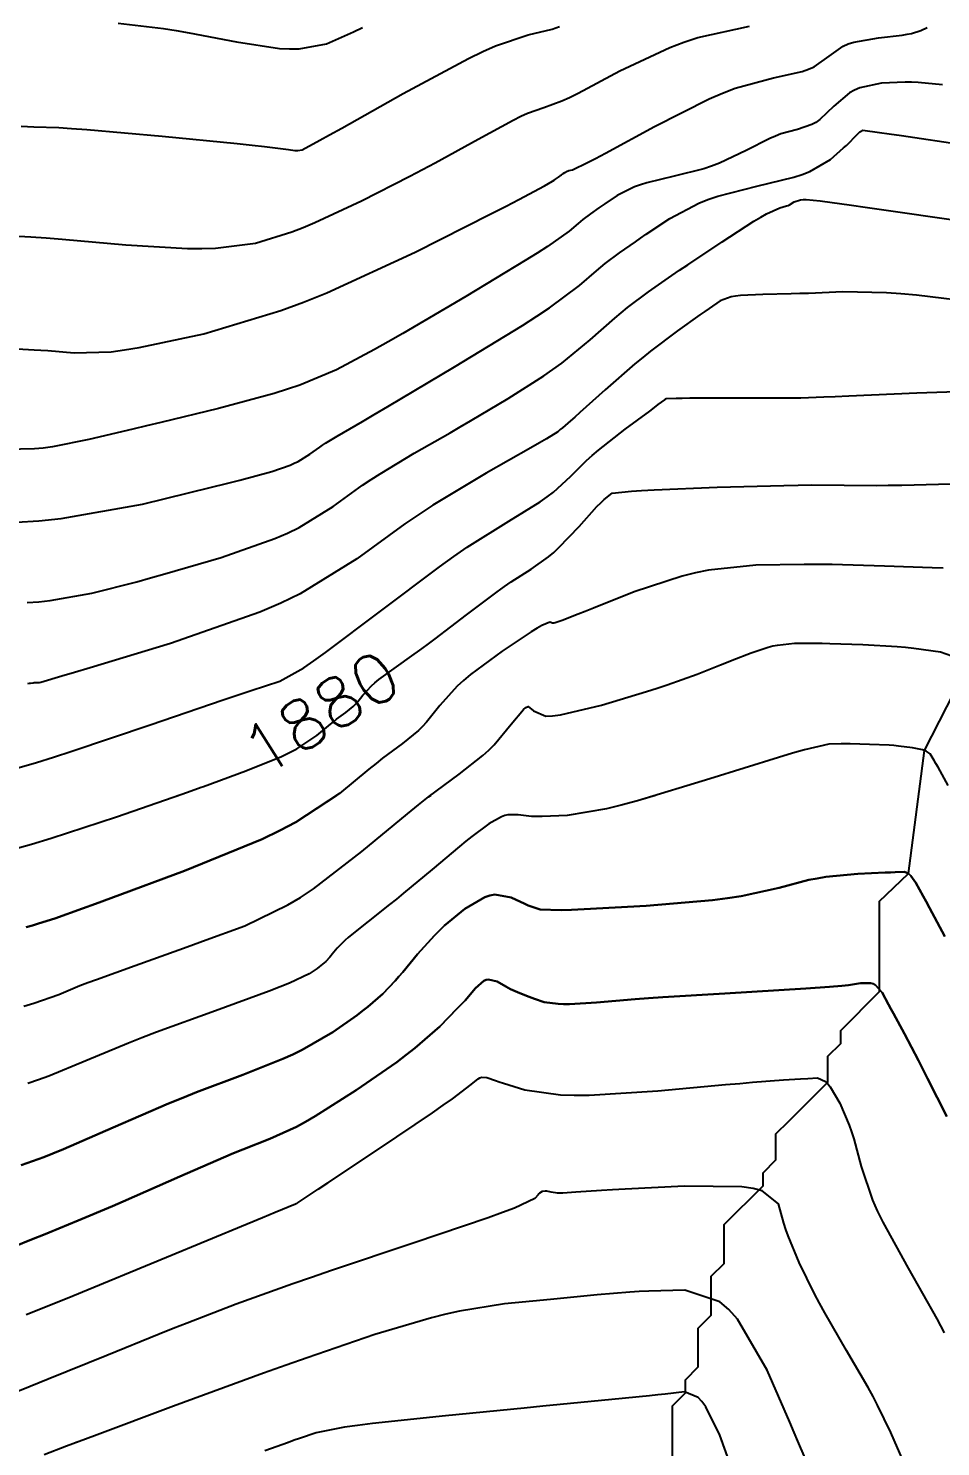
# Model space of a CAD drawing. Header units: metres. Extents: x 837475 to 838479, y 1189012 to 1191015.
# Drawn here: x 838099.2 to 838169.6, y 1189221.3 to 1189330.8 of the extents above; entities that cross this region are included whole.
import ezdxf

# ---------------------------------------------------------------- set-up
doc = ezdxf.new("R2010")
doc.units = ezdxf.units.M
doc.header["$LTSCALE"] = 0.3
for name, color, linetype in [('COTAS 10', 1, 'Continuous'), ('COTAS INT', 252, 'Continuous'), ('DRENAJE', 5, 'Continuous')]:
    doc.layers.add(name, color=color, linetype=linetype)
doc.styles.get("Standard").update_dxf_attribs({"font": 'simplex.shx'})

msp = doc.modelspace()

# ---------------------------------------------------------------- linework, layer by layer
at = {"layer": 'COTAS 10'}
for points in [[(838169.786, 1189326.474), (838167.906, 1189326.667), (838167.392, 1189326.69), (838166.88, 1189326.7), (838165.058, 1189326.623), (838163.395, 1189326.248), (838162.985, 1189326.069), (838162.597, 1189325.859), (838161.377, 1189324.827), (838160.293, 1189323.796), (838159.991, 1189323.586), (838159.688, 1189323.407), (838158.587, 1189323.033), (838157.306, 1189322.686), (838156.889, 1189322.524), (838156.445, 1189322.334), (838154.619, 1189321.413), (838152.547, 1189320.435), (838151.949, 1189320.209), (838151.339, 1189320.003), (838149.05, 1189319.423), (838146.943, 1189318.921), (838146.449, 1189318.764), (838145.993, 1189318.599), (838144.67, 1189317.938), (838143.699, 1189317.287), (838143.466, 1189317.129), (838143.249, 1189316.98), (838142.591, 1189316.521), (838141.999, 1189316.072), (838141.822, 1189315.929), (838141.641, 1189315.778), (838140.94, 1189315.166), (838139.271, 1189313.99), (838138.48, 1189313.484), (838137.545, 1189312.9), (838132.979, 1189310.137), (838128.1, 1189307.275), (838126.968, 1189306.628), (838125.931, 1189306.044), (838122.979, 1189304.459), (838120.163, 1189303.288), (838119.213, 1189302.965), (838118.189, 1189302.642), (838113.875, 1189301.48), (838109.423, 1189300.406), (838108.312, 1189300.139), (838107.255, 1189299.885), (838103.875, 1189299.076), (838101.054, 1189298.52), (838100.349, 1189298.426), (838099.676, 1189298.357), (838097.52, 1189298.322)], [(838112.713, 1189272.282), (838115.995, 1189273.477), (838118.743, 1189274.604), (838119.367, 1189274.904), (838119.931, 1189275.197), (838121.473, 1189276.212), (838122.516, 1189277.08), (838122.767, 1189277.282), (838123, 1189277.466), (838123.703, 1189277.989), (838124.267, 1189278.446), (838124.413, 1189278.588), (838124.554, 1189278.737), (838125.027, 1189279.331), (838125.697, 1189280.056), (838125.962, 1189280.288), (838126.262, 1189280.534), (838127.632, 1189281.532), (838128.813, 1189282.369), (838129.43, 1189282.807), (838129.999, 1189283.226), (838130.6, 1189283.675), (838133.027, 1189285.534), (838135.393, 1189287.324), (838135.954, 1189287.728), (838136.475, 1189288.092), (838138.019, 1189289.077), (838139.365, 1189290.024), (838139.761, 1189290.364), (838140.167, 1189290.739), (838141.718, 1189292.373), (838143.094, 1189293.896), (838143.39, 1189294.2), (838143.648, 1189294.453), (838144.275, 1189294.94), (838145.752, 1189295.103), (838146.548, 1189295.152), (838147.511, 1189295.202), (838152.383, 1189295.394), (838157.517, 1189295.541), (838158.644, 1189295.563), (838159.644, 1189295.577), (838162.194, 1189295.558), (838164.643, 1189295.534), (838165.58, 1189295.545), (838166.628, 1189295.564), (838171.349, 1189295.695)], [(838097.872, 1189267.374), (838099.441, 1189267.834), (838100.957, 1189268.291), (838105.995, 1189269.924), (838110.385, 1189271.453), (838111.493, 1189271.845), (838112.554, 1189272.224), (838112.713, 1189272.282), (838115.995, 1189273.477), (838118.743, 1189274.604), (838119.367, 1189274.904), (838119.931, 1189275.197), (838121.473, 1189276.212), (838122.516, 1189277.08), (838122.767, 1189277.282), (838123, 1189277.466), (838123.703, 1189277.989), (838124.267, 1189278.446), (838124.413, 1189278.588), (838124.554, 1189278.737), (838125.027, 1189279.331), (838125.697, 1189280.056), (838125.962, 1189280.288), (838126.262, 1189280.534), (838127.632, 1189281.532), (838128.813, 1189282.369)], [(838097.872, 1189267.374), (838099.441, 1189267.834), (838100.957, 1189268.291), (838105.995, 1189269.924), (838110.385, 1189271.453), (838110.76806, 1189271.58852)], [(838170.097, 1189246.78), (838168.622, 1189249.72), (838168.258, 1189250.433), (838167.913, 1189251.103), (838166.828, 1189253.16), (838165.981, 1189254.73), (838165.785, 1189255.093), (838165.607, 1189255.426), (838165.104, 1189256.368), (838164.61, 1189256.93), (838164.437, 1189257.022), (838164.249, 1189257.086), (838163.436, 1189257.089), (838162.512, 1189256.936), (838162.253, 1189256.902), (838161.993, 1189256.871), (838161.04, 1189256.789), (838159.217, 1189256.678), (838152.966, 1189256.296), (838148.185, 1189255.99), (838147.066, 1189255.913), (838146.037, 1189255.839), (838143.06, 1189255.598), (838140.984, 1189255.468), (838140.522, 1189255.464), (838140.11, 1189255.474), (838139.029, 1189255.623), (838138.277, 1189255.873), (838138.071, 1189255.947), (838137.867, 1189256.022), (838137.139, 1189256.309), (838136.432, 1189256.628), (838136.241, 1189256.724), (838136.052, 1189256.823), (838135.387, 1189257.207), (838134.736, 1189257.375), (838134.557, 1189257.338), (838134.377, 1189257.265), (838133.73, 1189256.698), (838132.912, 1189255.755), (838132.625, 1189255.445), (838132.311, 1189255.113), (838130.958, 1189253.737), (838129.041, 1189252.06), (838128.371, 1189251.538), (838127.641, 1189250.991), (838124.505, 1189248.808), (838121.339, 1189246.804), (838120.59, 1189246.371), (838119.897, 1189245.99), (838117.855, 1189245.051), (838115.765, 1189244.243), (838115.042, 1189243.944), (838114.255, 1189243.613), (838110.892, 1189242.145), (838107.393, 1189240.601), (838106.52, 1189240.221), (838105.689, 1189239.862), (838103.038, 1189238.739), (838100.808, 1189237.822), (838100.243, 1189237.593), (838099.701, 1189237.374), (838097.935, 1189236.674)], [(838097.935, 1189236.674), (838099.701, 1189237.374), (838100.243, 1189237.593), (838100.808, 1189237.822), (838103.038, 1189238.739), (838105.689, 1189239.862), (838106.52, 1189240.221), (838107.393, 1189240.601), (838110.892, 1189242.145), (838114.255, 1189243.613), (838115.042, 1189243.944), (838115.765, 1189244.243), (838117.855, 1189245.051), (838119.897, 1189245.99), (838120.59, 1189246.371), (838121.339, 1189246.804), (838124.505, 1189248.808), (838127.641, 1189250.991), (838128.371, 1189251.538), (838129.041, 1189252.06), (838130.958, 1189253.737), (838132.311, 1189255.113), (838132.625, 1189255.445), (838132.912, 1189255.755), (838133.73, 1189256.698), (838134.377, 1189257.265), (838134.557, 1189257.338), (838134.736, 1189257.375), (838135.387, 1189257.207), (838136.052, 1189256.823), (838136.241, 1189256.724), (838136.432, 1189256.628), (838137.139, 1189256.309), (838137.867, 1189256.022), (838138.071, 1189255.947), (838138.277, 1189255.873), (838139.029, 1189255.623), (838140.11, 1189255.474), (838140.522, 1189255.464), (838140.984, 1189255.468), (838143.06, 1189255.598), (838146.037, 1189255.839), (838147.066, 1189255.913), (838148.185, 1189255.99), (838152.966, 1189256.296), (838159.217, 1189256.678), (838161.04, 1189256.789), (838161.993, 1189256.871), (838162.253, 1189256.902), (838162.512, 1189256.936), (838163.436, 1189257.089), (838164.249, 1189257.086), (838164.437, 1189257.022), (838164.61, 1189256.93), (838165.104, 1189256.368), (838165.607, 1189255.426), (838165.785, 1189255.093), (838165.981, 1189254.73), (838166.828, 1189253.16), (838167.913, 1189251.103), (838168.258, 1189250.433), (838168.622, 1189249.72), (838170.097, 1189246.78)]]:
    msp.add_lwpolyline(points, dxfattribs=at)
at = {"layer": 'COTAS INT'}
for points in [[(838106.128, 1189331.241), (838109.625, 1189330.823), (838110.611, 1189330.675), (838111.606, 1189330.512), (838115.263, 1189329.807), (838118.589, 1189329.299), (838119.374, 1189329.26), (838120.099, 1189329.265), (838122.231, 1189329.653), (838124.307, 1189330.575), (838124.998, 1189330.917)], [(838095.58, 1189314.936), (838099.396, 1189314.744), (838100.578, 1189314.662), (838101.815, 1189314.569), (838106.733, 1189314.129), (838111.475, 1189313.833), (838112.6, 1189313.829), (838113.643, 1189313.86), (838116.733, 1189314.256), (838119.546, 1189315.133), (838120.414, 1189315.467), (838121.322, 1189315.841), (838124.925, 1189317.523), (838128.65, 1189319.435), (838129.636, 1189319.954), (838130.6, 1189320.47), (838133.917, 1189322.295), (838136.634, 1189323.763), (838137.22, 1189324.053), (838137.734, 1189324.292), (838138.993, 1189324.734), (838140.374, 1189325.237), (838140.966, 1189325.514), (838141.648, 1189325.852), (838144.87, 1189327.569), (838148.724, 1189329.38), (838149.805, 1189329.776), (838150.892, 1189330.127), (838154.87, 1189331.015)], [(838097.896, 1189306.108), (838099.643, 1189306.023), (838100.161, 1189305.989), (838100.695, 1189305.95), (838102.749, 1189305.769), (838105.592, 1189305.867), (838106.624, 1189306.004), (838107.761, 1189306.188), (838112.749, 1189307.251), (838118.705, 1189309.053), (838120.452, 1189309.704), (838122.241, 1189310.421), (838129.058, 1189313.559), (838134.907, 1189316.515), (838136.087, 1189317.117), (838137.075, 1189317.625), (838139.058, 1189318.676), (838139.671, 1189319.047), (838139.796, 1189319.126), (838139.902, 1189319.194), (838140.126, 1189319.351), (838140.22, 1189319.433), (838140.245, 1189319.454), (838140.268, 1189319.473), (838140.348, 1189319.533), (838140.436, 1189319.595), (838140.465, 1189319.615), (838140.496, 1189319.636), (838140.627, 1189319.723), (838140.804, 1189319.812), (838140.865, 1189319.834), (838140.932, 1189319.855), (838141.215, 1189319.923), (838142.377, 1189320.473), (838142.998, 1189320.798), (838143.748, 1189321.199), (838147.538, 1189323.271), (838151.768, 1189325.406), (838152.795, 1189325.845), (838153.761, 1189326.219), (838156.729, 1189327.024), (838158.946, 1189327.509), (838159.439, 1189327.681), (838159.878, 1189327.869), (838161.026, 1189328.688), (838162.1, 1189329.472), (838162.493, 1189329.638), (838162.927, 1189329.783), (838164.84, 1189330.124), (838166.669, 1189330.329), (838167.05, 1189330.388), (838167.377, 1189330.448), (838168.105, 1189330.674), (838168.593, 1189330.907)], [(838098.655, 1189323.286), (838099.625, 1189323.236), (838101.559, 1189323.183), (838102.537, 1189323.116), (838103.707, 1189323.025), (838109.527, 1189322.506), (838115.324, 1189321.944), (838116.479, 1189321.826), (838117.438, 1189321.725), (838119.277, 1189321.496), (838119.785, 1189321.418), (838119.904, 1189321.413), (838120.015, 1189321.413), (838120.34, 1189321.472), (838121.698, 1189322.201), (838122.46, 1189322.624), (838123.39, 1189323.142), (838128.141, 1189325.814), (838133.176, 1189328.513), (838134.285, 1189329.049), (838135.271, 1189329.494), (838137.8, 1189330.336), (838139.647, 1189330.789), (838140.203, 1189330.987)], [(838098.273, 1189292.686), (838100.006, 1189292.805), (838101.739, 1189292.981), (838108.004, 1189294.099), (838113.351, 1189295.394), (838114.506, 1189295.682), (838115.519, 1189295.939), (838118.004, 1189296.612), (838119.403, 1189297.104), (838119.733, 1189297.246), (838120.037, 1189297.391), (838120.926, 1189297.938), (838121.691, 1189298.496), (838121.917, 1189298.647), (838122.148, 1189298.797), (838123.034, 1189299.33), (838124.988, 1189300.472), (838125.893, 1189301.007), (838126.955, 1189301.637), (838132.107, 1189304.699), (838137.347, 1189307.901), (838138.465, 1189308.618), (838139.439, 1189309.263), (838141.753, 1189310.98), (838143.061, 1189312.122), (838143.4, 1189312.404), (838143.729, 1189312.67), (838144.834, 1189313.509), (838146.061, 1189314.365), (838146.467, 1189314.643), (838146.902, 1189314.939), (838148.713, 1189316.152), (838150.959, 1189317.343), (838151.669, 1189317.624), (838152.417, 1189317.883), (838155.433, 1189318.646), (838158.291, 1189319.345), (838158.938, 1189319.565), (838159.523, 1189319.796), (838161.117, 1189320.727), (838162.134, 1189321.608), (838162.356, 1189321.808), (838162.552, 1189321.988), (838163.043, 1189322.483), (838163.328, 1189322.784), (838163.394, 1189322.842), (838163.454, 1189322.89), (838163.625, 1189322.972), (838164.903, 1189322.809), (838165.662, 1189322.701), (838166.597, 1189322.567), (838171.434, 1189321.857)], [(838099.118, 1189286.483), (838100.003, 1189286.543), (838100.889, 1189286.633), (838104.09, 1189287.205), (838107.572, 1189288.093), (838108.635, 1189288.384), (838109.741, 1189288.693), (838114.09, 1189289.97), (838118.233, 1189291.425), (838119.208, 1189291.846), (838120.109, 1189292.276), (838122.743, 1189293.896), (838125.007, 1189295.546), (838125.674, 1189295.994), (838126.36, 1189296.439), (838128.983, 1189298.016), (838131.762, 1189299.609), (838132.545, 1189300.064), (838133.335, 1189300.525), (838136.24, 1189302.239), (838139.002, 1189304.004), (838139.702, 1189304.497), (838140.374, 1189304.992), (838142.567, 1189306.794), (838144.481, 1189308.466), (838144.978, 1189308.879), (838145.459, 1189309.269), (838147.077, 1189310.497), (838148.874, 1189311.751), (838149.469, 1189312.157), (838150.105, 1189312.59), (838152.756, 1189314.366), (838155.22, 1189315.952), (838155.739, 1189316.263), (838156.187, 1189316.52), (838157.216, 1189316.988), (838157.729, 1189317.124), (838157.852, 1189317.171), (838157.967, 1189317.223), (838158.315, 1189317.445), (838158.802, 1189317.609), (838159.006, 1189317.625), (838159.239, 1189317.627), (838160.329, 1189317.529), (838162.744, 1189317.184), (838163.812, 1189317.03), (838165.054, 1189316.852), (838170.984, 1189315.999)], [(838172.837, 1189309.607), (838167.776, 1189310.232), (838166.569, 1189310.34), (838165.445, 1189310.421), (838162.09, 1189310.479), (838159.435, 1189310.375), (838158.754, 1189310.354), (838158.096, 1189310.335), (838155.915, 1189310.295), (838154.173, 1189310.206), (838153.792, 1189310.157), (838153.455, 1189310.097), (838152.602, 1189309.791), (838151.755, 1189309.208), (838151.42, 1189308.974), (838151.043, 1189308.708), (838149.32, 1189307.485), (838147.242, 1189305.915), (838146.641, 1189305.431), (838146.028, 1189304.925), (838143.722, 1189302.917), (838141.77, 1189301.161), (838141.381, 1189300.813), (838141.058, 1189300.526), (838140.437, 1189299.989), (838140.266, 1189299.855), (838140.226, 1189299.822), (838140.19, 1189299.79), (838140.088, 1189299.687), (838139.19, 1189299.141), (838138.652, 1189298.828), (838137.99, 1189298.447), (838134.552, 1189296.487), (838130.431, 1189294.001), (838129.338, 1189293.288), (838128.264, 1189292.563), (838124.56, 1189289.854), (838120.182, 1189287.161), (838118.684, 1189286.447), (838117.063, 1189285.746), (838110.176, 1189283.328), (838103.962, 1189281.447), (838102.764, 1189281.086), (838101.793, 1189280.793), (838100.176, 1189280.31), (838100.038, 1189280.286), (838100, 1189280.282), (838099.962, 1189280.279), (838099.824, 1189280.28), (838099.702, 1189280.285), (838099.674, 1189280.284), (838099.648, 1189280.283), (838099.574, 1189280.271), (838099.372, 1189280.238), (838099.264, 1189280.224), (838099.135, 1189280.206)], [(838095.979, 1189273.013), (838099.831, 1189274.132), (838101.146, 1189274.546), (838102.568, 1189275.004), (838108.604, 1189277.034), (838114.236, 1189278.967), (838115.405, 1189279.364), (838116.405, 1189279.702), (838118.604, 1189280.423), (838120.461, 1189281.451), (838121.245, 1189281.982), (838122.146, 1189282.619), (838126.376, 1189285.812), (838130.934, 1189289.246), (838132.042, 1189290.037), (838133.083, 1189290.758), (838136.286, 1189292.782), (838138.702, 1189294.263), (838139.246, 1189294.642), (838139.737, 1189295.007), (838141.062, 1189296.213), (838142.302, 1189297.454), (838142.74, 1189297.841), (838143.218, 1189298.247), (838145.287, 1189299.871), (838147.174, 1189301.284), (838147.538, 1189301.557), (838147.833, 1189301.779), (838148.328, 1189302.155), (838148.375, 1189302.196), (838148.388, 1189302.207), (838148.402, 1189302.217), (838148.451, 1189302.254), (838149.219, 1189302.283), (838149.686, 1189302.288), (838150.263, 1189302.293), (838153.266, 1189302.302), (838156.385, 1189302.305), (838157.036, 1189302.306), (838157.594, 1189302.307), (838158.841, 1189302.312), (838160.605, 1189302.372), (838161.489, 1189302.408), (838162.544, 1189302.452), (838167.785, 1189302.68), (838173.214, 1189302.861)], [(838169.832, 1189289.152), (838168.971, 1189289.171), (838165.284, 1189289.301), (838161.245, 1189289.418), (838160.162, 1189289.43), (838159.094, 1189289.433), (838155.364, 1189289.369), (838151.714, 1189288.978), (838150.697, 1189288.775), (838149.676, 1189288.531), (838145.966, 1189287.308), (838142.843, 1189286.06), (838142.193, 1189285.801), (838141.637, 1189285.579), (838140.403, 1189285.09), (838139.877, 1189284.921), (838139.768, 1189284.902), (838139.674, 1189284.894), (838139.464, 1189284.966), (838138.831, 1189284.715), (838138.471, 1189284.504), (838138.03, 1189284.232), (838135.77, 1189282.737), (838133.341, 1189280.94), (838132.794, 1189280.477), (838132.302, 1189280.03), (838130.977, 1189278.539), (838129.944, 1189277.243), (838129.635, 1189276.918), (838129.317, 1189276.608), (838128.085, 1189275.61), (838126.55, 1189274.466), (838126.041, 1189274.064), (838125.494, 1189273.625), (838123.216, 1189271.73), (838119.85, 1189269.514), (838118.618, 1189268.872), (838117.256, 1189268.219), (838111.256, 1189265.757), (838105.556, 1189263.647), (838104.384, 1189263.215), (838103.388, 1189262.849), (838101.256, 1189262.079), (838099.984, 1189261.68), (838099.53, 1189261.548), (838099.032, 1189261.408)], [(838098.842, 1189255.307), (838099.625, 1189255.543), (838101.546, 1189256.22), (838103.187, 1189256.891), (838103.795, 1189257.123), (838104.468, 1189257.375), (838107.449, 1189258.454), (838110.822, 1189259.661), (838111.742, 1189259.994), (838112.655, 1189260.326), (838115.904, 1189261.52), (838119.244, 1189263.123), (838120.216, 1189263.712), (838121.207, 1189264.365), (838124.958, 1189267.248), (838128.472, 1189270.17), (838129.315, 1189270.847), (838130.101, 1189271.467), (838132.467, 1189273.231), (838134.295, 1189274.667), (838134.741, 1189275.081), (838135.161, 1189275.501), (838136.462, 1189277.08), (838137.417, 1189278.23), (838137.619, 1189278.38), (838137.794, 1189278.458), (838138.202, 1189278.133), (838139.145, 1189277.711), (838139.658, 1189277.727), (838140.28, 1189277.802), (838143.437, 1189278.555), (838146.925, 1189279.613), (838147.756, 1189279.88), (838148.529, 1189280.135), (838150.834, 1189280.964), (838152.642, 1189281.676), (838153.102, 1189281.857), (838153.543, 1189282.032), (838154.991, 1189282.608), (838156.315, 1189283.045), (838156.68, 1189283.132), (838157.043, 1189283.204), (838158.345, 1189283.344), (838159.942, 1189283.355), (838160.491, 1189283.347), (838161.086, 1189283.334), (838163.618, 1189283.246), (838166.263, 1189283.087), (838166.929, 1189283.029), (838167.566, 1189282.965), (838169.625, 1189282.685), (838171.379, 1189282.074)], [(838170.222, 1189272.36), (838169.432, 1189273.758), (838169.268, 1189274.043), (838169.128, 1189274.284), (838168.821, 1189274.788), (838168.518, 1189274.993), (838168.381, 1189275.045), (838168.22, 1189275.096), (838167.448, 1189275.265), (838166.378, 1189275.401), (838166.029, 1189275.431), (838165.659, 1189275.458), (838164.133, 1189275.529), (838162.635, 1189275.561), (838162.282, 1189275.564), (838161.955, 1189275.564), (838160.999, 1189275.543), (838159.115, 1189275.108), (838158.203, 1189274.847), (838157.123, 1189274.525), (838151.815, 1189272.858), (838146.226, 1189271.169), (838144.969, 1189270.835), (838143.838, 1189270.558), (838140.801, 1189270.039), (838138.874, 1189269.959), (838138.442, 1189269.96), (838138.055, 1189269.97), (838137.027, 1189270.087), (838136.227, 1189270.089), (838135.984, 1189270.027), (838135.732, 1189269.937), (838134.743, 1189269.385), (838133.433, 1189268.402), (838132.978, 1189268.041), (838132.483, 1189267.64), (838130.364, 1189265.874), (838128.161, 1189264.028), (838127.613, 1189263.578), (838127.093, 1189263.155), (838125.437, 1189261.849), (838124.17, 1189260.842), (838123.894, 1189260.608), (838123.651, 1189260.393), (838123.044, 1189259.776), (838122.668, 1189259.322), (838122.57, 1189259.21), (838122.475, 1189259.104), (838122.156, 1189258.768), (838121.779, 1189258.438), (838121.647, 1189258.335), (838121.504, 1189258.227), (838120.887, 1189257.797), (838119.354, 1189257.081), (838118.634, 1189256.792), (838117.785, 1189256.464), (838113.649, 1189254.955), (838109.089, 1189253.287), (838107.973, 1189252.859), (838106.921, 1189252.446), (838103.649, 1189251.078), (838100.774, 1189249.906), (838099.972, 1189249.618), (838099.167, 1189249.344)], [(838098.842, 1189255.307), (838099.625, 1189255.543), (838101.546, 1189256.22), (838103.187, 1189256.891), (838103.795, 1189257.123), (838104.468, 1189257.375), (838107.449, 1189258.454), (838110.822, 1189259.661), (838111.742, 1189259.994), (838112.655, 1189260.326), (838115.904, 1189261.52), (838119.244, 1189263.123), (838120.216, 1189263.712), (838121.207, 1189264.365), (838124.958, 1189267.248), (838128.472, 1189270.17), (838129.315, 1189270.847), (838130.101, 1189271.467), (838130.26399, 1189271.58852)], [(838099.032, 1189261.408), (838099.53, 1189261.548), (838099.984, 1189261.68), (838101.256, 1189262.079), (838103.388, 1189262.849), (838104.384, 1189263.215), (838105.556, 1189263.647), (838111.256, 1189265.757), (838117.256, 1189268.219), (838118.618, 1189268.872), (838119.85, 1189269.514), (838123.0011, 1189271.58852)], [(838147.61422, 1189271.58852), (838146.226, 1189271.169), (838144.969, 1189270.835), (838143.838, 1189270.558), (838140.801, 1189270.039), (838138.874, 1189269.959), (838138.442, 1189269.96), (838138.055, 1189269.97), (838137.027, 1189270.087), (838136.227, 1189270.089), (838135.984, 1189270.027), (838135.732, 1189269.937), (838134.743, 1189269.385), (838133.433, 1189268.402), (838132.978, 1189268.041), (838132.483, 1189267.64), (838130.364, 1189265.874), (838128.161, 1189264.028), (838127.613, 1189263.578), (838127.093, 1189263.155), (838125.437, 1189261.849), (838124.17, 1189260.842), (838123.894, 1189260.608), (838123.651, 1189260.393), (838123.044, 1189259.776), (838122.668, 1189259.322), (838122.57, 1189259.21), (838122.475, 1189259.104), (838122.156, 1189258.768), (838121.779, 1189258.438), (838121.647, 1189258.335), (838121.504, 1189258.227), (838120.887, 1189257.797), (838119.354, 1189257.081), (838118.634, 1189256.792), (838117.785, 1189256.464), (838113.649, 1189254.955), (838109.089, 1189253.287), (838107.973, 1189252.859), (838106.921, 1189252.446), (838103.649, 1189251.078), (838100.774, 1189249.906), (838099.972, 1189249.618), (838099.167, 1189249.344)], [(838169.96, 1189260.691), (838168.777, 1189262.911), (838168.518, 1189263.39), (838168.289, 1189263.811), (838167.708, 1189264.84), (838167.341, 1189265.362), (838167.246, 1189265.462), (838167.155, 1189265.543), (838166.85, 1189265.677), (838166.124, 1189265.659), (838165.767, 1189265.645), (838165.342, 1189265.627), (838163.243, 1189265.527), (838160.766, 1189265.286), (838160.102, 1189265.179), (838159.448, 1189265.054), (838157.165, 1189264.454), (838154.24, 1189263.805), (838153.181, 1189263.649), (838152.014, 1189263.503), (838146.899, 1189263.062), (838142.103, 1189262.788), (838141.137, 1189262.748), (838140.328, 1189262.724), (838138.712, 1189262.767), (838138.009, 1189262.998), (838137.775, 1189263.092), (838137.524, 1189263.2), (838136.475, 1189263.698), (838135.22, 1189263.922), (838134.839, 1189263.856), (838134.443, 1189263.735), (838132.892, 1189262.835), (838131.333, 1189261.529), (838130.932, 1189261.151), (838130.544, 1189260.766), (838129.256, 1189259.318), (838128.111, 1189257.939), (838127.814, 1189257.598), (838127.526, 1189257.274), (838126.557, 1189256.253), (838125.41, 1189255.249), (838125.009, 1189254.936), (838124.573, 1189254.609), (838122.696, 1189253.303), (838120.347, 1189251.943), (838119.612, 1189251.581), (838118.841, 1189251.227), (838115.752, 1189250.003), (838112.194, 1189248.661), (838111.128, 1189248.233), (838110.026, 1189247.779), (838105.752, 1189245.935), (838101.923, 1189244.269), (838101.102, 1189243.928), (838100.385, 1189243.639), (838098.658, 1189243.029)], [(838098.658, 1189243.029), (838100.385, 1189243.639), (838101.102, 1189243.928), (838101.923, 1189244.269), (838105.752, 1189245.935), (838110.026, 1189247.779), (838111.128, 1189248.233), (838112.194, 1189248.661), (838115.752, 1189250.003), (838118.841, 1189251.227), (838119.612, 1189251.581), (838120.347, 1189251.943), (838122.696, 1189253.303), (838124.573, 1189254.609), (838125.009, 1189254.936), (838125.41, 1189255.249), (838126.557, 1189256.253), (838127.526, 1189257.274), (838127.814, 1189257.598), (838128.111, 1189257.939), (838129.256, 1189259.318), (838130.544, 1189260.766), (838130.932, 1189261.151), (838131.333, 1189261.529), (838132.892, 1189262.835), (838134.443, 1189263.735), (838134.839, 1189263.856), (838135.22, 1189263.922), (838136.475, 1189263.698), (838137.524, 1189263.2), (838137.775, 1189263.092), (838138.009, 1189262.998), (838138.712, 1189262.767), (838140.328, 1189262.724), (838141.137, 1189262.748), (838142.103, 1189262.788), (838146.899, 1189263.062), (838152.014, 1189263.503), (838153.181, 1189263.649), (838154.24, 1189263.805), (838157.165, 1189264.454), (838159.448, 1189265.054), (838160.102, 1189265.179), (838160.766, 1189265.286), (838163.243, 1189265.527), (838165.342, 1189265.627), (838165.767, 1189265.645), (838166.124, 1189265.659), (838166.85, 1189265.677), (838167.155, 1189265.543), (838167.246, 1189265.462), (838167.341, 1189265.362), (838167.708, 1189264.84), (838168.289, 1189263.811), (838168.518, 1189263.39), (838168.777, 1189262.911), (838169.96, 1189260.691)], [(838099.03, 1189231.474), (838100.79, 1189232.183), (838102.623, 1189232.928), (838109.863, 1189235.907), (838116.09, 1189238.491), (838117.285, 1189238.987), (838118.25, 1189239.388), (838119.821, 1189240.042), (838119.887, 1189240.071), (838119.903, 1189240.077), (838119.917, 1189240.083), (838119.958, 1189240.099), (838120.953, 1189240.752), (838121.568, 1189241.16), (838122.331, 1189241.666), (838126.315, 1189244.313), (838130.406, 1189247.071), (838131.237, 1189247.648), (838131.938, 1189248.143), (838133.377, 1189249.254), (838133.919, 1189249.693), (838134.053, 1189249.763), (838134.181, 1189249.812), (838134.587, 1189249.806), (838135.257, 1189249.566), (838135.552, 1189249.468), (838135.894, 1189249.356), (838137.524, 1189248.836), (838140.28, 1189248.456), (838141.332, 1189248.432), (838142.509, 1189248.442), (838147.804, 1189248.774), (838153.01, 1189249.243), (838154.132, 1189249.34), (838155.115, 1189249.423), (838157.51, 1189249.606), (838158.82, 1189249.686), (838159.389, 1189249.721), (838160.135, 1189249.766), (838160.742, 1189249.488), (838160.925, 1189249.3), (838161.114, 1189249.064), (838161.849, 1189247.813), (838162.575, 1189246.11), (838162.758, 1189245.589), (838162.933, 1189245.046), (838163.502, 1189242.908), (838164.374, 1189240.318), (838164.741, 1189239.49), (838165.162, 1189238.615), (838167.135, 1189235.054), (838169.344, 1189231.163), (838169.913, 1189230.08)], [(838099.03, 1189231.474), (838100.79, 1189232.183), (838102.623, 1189232.928), (838109.863, 1189235.907), (838116.09, 1189238.491), (838117.285, 1189238.987), (838118.25, 1189239.388), (838119.821, 1189240.042), (838119.887, 1189240.071), (838119.903, 1189240.077), (838119.917, 1189240.083), (838119.958, 1189240.099), (838120.953, 1189240.752), (838121.568, 1189241.16), (838122.331, 1189241.666), (838126.315, 1189244.313), (838130.406, 1189247.071), (838131.237, 1189247.648), (838131.938, 1189248.143), (838133.377, 1189249.254), (838133.919, 1189249.693), (838134.053, 1189249.763), (838134.181, 1189249.812), (838134.587, 1189249.806), (838135.257, 1189249.566), (838135.552, 1189249.468), (838135.894, 1189249.356), (838137.524, 1189248.836), (838140.28, 1189248.456), (838141.332, 1189248.432), (838142.509, 1189248.442), (838147.804, 1189248.774), (838153.01, 1189249.243), (838154.132, 1189249.34), (838155.115, 1189249.423), (838157.51, 1189249.606), (838158.82, 1189249.686), (838159.389, 1189249.721), (838160.135, 1189249.766), (838160.742, 1189249.488), (838160.925, 1189249.3), (838161.114, 1189249.064), (838161.849, 1189247.813), (838162.575, 1189246.11), (838162.758, 1189245.589), (838162.933, 1189245.046), (838163.502, 1189242.908), (838164.374, 1189240.318), (838164.741, 1189239.49), (838165.162, 1189238.615), (838167.135, 1189235.054), (838169.344, 1189231.163), (838169.913, 1189230.08)], [(838166.729, 1189220.17), (838165.777, 1189222.373), (838164.763, 1189224.472), (838164.41, 1189225.139), (838164.025, 1189225.843), (838162.373, 1189228.694), (838160.682, 1189231.619), (838160.273, 1189232.369), (838159.889, 1189233.093), (838158.718, 1189235.496), (838157.863, 1189237.551), (838157.679, 1189238.056), (838157.518, 1189238.534), (838157.126, 1189240.032), (838155.865, 1189241.043), (838155.156, 1189241.214), (838154.291, 1189241.338), (838149.869, 1189241.392), (838145.27, 1189241.166), (838144.294, 1189241.114), (838143.446, 1189241.067), (838141.461, 1189240.933), (838140.472, 1189240.87), (838140.254, 1189240.867), (838140.059, 1189240.871), (838139.553, 1189240.939), (838139.236, 1189241.012), (838139.159, 1189241.02), (838139.087, 1189241.022), (838138.87, 1189240.982), (838138.67, 1189240.853), (838138.61, 1189240.798), (838138.548, 1189240.736), (838138.307, 1189240.442), (838136.724, 1189239.707), (838135.815, 1189239.366), (838134.703, 1189238.965), (838128.991, 1189237.021), (838122.601, 1189234.874), (838121.061, 1189234.345), (838119.622, 1189233.845), (838115.254, 1189232.276), (838111.46, 1189230.828), (838110.381, 1189230.405), (838109.291, 1189229.972), (838105.254, 1189228.328), (838100.735, 1189226.483), (838099.341, 1189225.924), (838097.885, 1189225.344)], [(838166.116, 1189221.58852), (838165.777, 1189222.373), (838164.763, 1189224.472), (838164.41, 1189225.139), (838164.025, 1189225.843), (838162.373, 1189228.694), (838160.682, 1189231.619), (838160.273, 1189232.369), (838159.889, 1189233.093), (838158.718, 1189235.496), (838157.863, 1189237.551), (838157.679, 1189238.056), (838157.518, 1189238.534), (838157.126, 1189240.032), (838155.865, 1189241.043), (838155.156, 1189241.214), (838154.291, 1189241.338), (838149.869, 1189241.392), (838145.27, 1189241.166), (838144.294, 1189241.114), (838143.446, 1189241.067), (838141.461, 1189240.933), (838140.472, 1189240.87), (838140.254, 1189240.867), (838140.059, 1189240.871), (838139.553, 1189240.939), (838139.236, 1189241.012), (838139.159, 1189241.02), (838139.087, 1189241.022), (838138.87, 1189240.982), (838138.67, 1189240.853), (838138.61, 1189240.798), (838138.548, 1189240.736), (838138.307, 1189240.442), (838136.724, 1189239.707), (838135.815, 1189239.366), (838134.703, 1189238.965), (838128.991, 1189237.021), (838122.601, 1189234.874), (838121.061, 1189234.345), (838119.622, 1189233.845), (838115.254, 1189232.276), (838111.46, 1189230.828), (838110.381, 1189230.405), (838109.291, 1189229.972), (838105.254, 1189228.328), (838100.735, 1189226.483), (838099.341, 1189225.924), (838097.885, 1189225.344)], [(838159.166, 1189220.397), (838158.615, 1189221.695), (838158.327, 1189222.365), (838157.979, 1189223.168), (838156.233, 1189227.188), (838153.961, 1189231.116), (838153.283, 1189231.861), (838152.582, 1189232.457), (838149.874, 1189233.375), (838147.104, 1189233.287), (838146.365, 1189233.25), (838145.639, 1189233.207), (838143.118, 1189233.007), (838140.534, 1189232.756), (838139.768, 1189232.681), (838138.98, 1189232.604), (838135.955, 1189232.307), (838132.494, 1189231.754), (838131.432, 1189231.515), (838130.325, 1189231.24), (838125.955, 1189229.936), (838120.734, 1189228.146), (838119.092, 1189227.564), (838117.364, 1189226.944), (838110.412, 1189224.393), (838104.31, 1189222.119), (838103.117, 1189221.673), (838102.141, 1189221.307), (838100.412, 1189220.652)], [(838158.6602, 1189221.58852), (838158.615, 1189221.695), (838158.327, 1189222.365), (838157.979, 1189223.168), (838156.233, 1189227.188), (838153.961, 1189231.116), (838153.283, 1189231.861), (838152.582, 1189232.457), (838149.874, 1189233.375), (838147.104, 1189233.287), (838146.365, 1189233.25), (838145.639, 1189233.207), (838143.118, 1189233.007), (838140.534, 1189232.756), (838139.768, 1189232.681), (838138.98, 1189232.604), (838135.955, 1189232.307), (838132.494, 1189231.754), (838131.432, 1189231.515), (838130.325, 1189231.24), (838125.955, 1189229.936), (838120.734, 1189228.146), (838119.092, 1189227.564), (838117.364, 1189226.944), (838110.412, 1189224.393), (838104.31, 1189222.119), (838103.117, 1189221.673), (838102.89172, 1189221.58852)], [(838153.906, 1189218.509), (838152.575, 1189222.156), (838151.497, 1189224.354), (838151.202, 1189224.762), (838150.907, 1189225.082), (838149.854, 1189225.512), (838148.359, 1189225.336), (838147.787, 1189225.275), (838147.146, 1189225.208), (838144.259, 1189224.921), (838140.259, 1189224.531), (838138.917, 1189224.4), (838137.473, 1189224.259), (838131.409, 1189223.663), (838125.782, 1189223.059), (838124.614, 1189222.913), (838123.614, 1189222.775), (838121.409, 1189222.351), (838120.134, 1189221.913), (838119.72, 1189221.766), (838119.279, 1189221.607), (838117.469, 1189220.942)], [(838152.78211, 1189221.58852), (838152.575, 1189222.156), (838151.497, 1189224.354), (838151.202, 1189224.762), (838150.907, 1189225.082), (838149.854, 1189225.512), (838148.359, 1189225.336), (838147.787, 1189225.275), (838147.146, 1189225.208), (838144.259, 1189224.921), (838140.259, 1189224.531), (838138.917, 1189224.4), (838137.473, 1189224.259), (838131.409, 1189223.663), (838125.782, 1189223.059), (838124.614, 1189222.913), (838123.614, 1189222.775), (838121.409, 1189222.351), (838120.134, 1189221.913), (838119.72, 1189221.766), (838119.279, 1189221.607), (838119.2287, 1189221.58852)]]:
    msp.add_lwpolyline(points, dxfattribs=at)
at = {"layer": 'DRENAJE'}
for p, q in [((838168.381, 1189275.045), (838171.824, 1189281.8)), ((838167.155, 1189265.543), (838168.381, 1189275.045)), ((838164.89113, 1189263.40087), (838167.155, 1189265.543))]:
    msp.add_line(p, q, dxfattribs=at)
for points in [[(838164.89113, 1189263.40087, 0), (838164.89113, 1189262.4012, 0), (838164.89113, 1189261.40154, 0), (838164.89113, 1189260.40188, 0), (838164.89113, 1189259.40222, 0), (838164.89113, 1189258.40255, 0), (838164.89113, 1189257.40289, 0), (838164.89113, 1189256.40323, 0)], [(838164.89113, 1189256.40323, 0), (838163.89146, 1189255.40356, 0), (838162.8918, 1189254.4039, 0), (838161.89214, 1189253.40424, 0), (838161.89214, 1189252.40458, 0), (838160.89248, 1189251.40491, 0), (838160.89248, 1189250.40525, 0), (838160.89248, 1189249.40559, 0), (838159.89281, 1189248.40592, 0), (838158.89315, 1189247.40626, 0), (838157.89349, 1189246.4066, 0), (838156.89382, 1189245.40694, 0), (838156.89382, 1189244.40727, 0), (838156.89382, 1189243.40761, 0), (838155.89416, 1189242.40795, 0), (838155.89416, 1189241.40828, 0), (838154.8945, 1189240.40862, 0), (838153.89484, 1189239.40896, 0), (838152.89517, 1189238.40929, 0), (838152.89517, 1189237.40963, 0), (838152.89517, 1189236.40997, 0), (838152.89517, 1189235.41031, 0), (838151.89551, 1189234.41064, 0), (838151.89551, 1189233.41098, 0), (838151.89551, 1189232.41132, 0), (838151.89551, 1189231.41165, 0), (838150.89585, 1189230.41199, 0), (838150.89585, 1189229.41233, 0), (838150.89585, 1189228.41267, 0), (838150.89585, 1189227.413, 0), (838149.89618, 1189226.41334, 0), (838149.89618, 1189225.41368, 0), (838148.89652, 1189224.41401, 0), (838148.89652, 1189223.41435, 0), (838148.89652, 1189222.41469, 0), (838148.89652, 1189221.41503, 0), (838148.89652, 1189220.41536, 0)]]:
    msp.add_polyline3d(points, dxfattribs=at)

# ---------------------------------------------------------------- texts
at = {"layer": 'COTAS 10', "insert": (838117.271, 1189272.897), "char_height": 3.799998, "attachment_point": 7, "rotation": 32.0659285}
msp.add_mtext('1880', dxfattribs=at)
msp.add_mtext('1880', dxfattribs=at)

doc.saveas('drawing.dxf')
